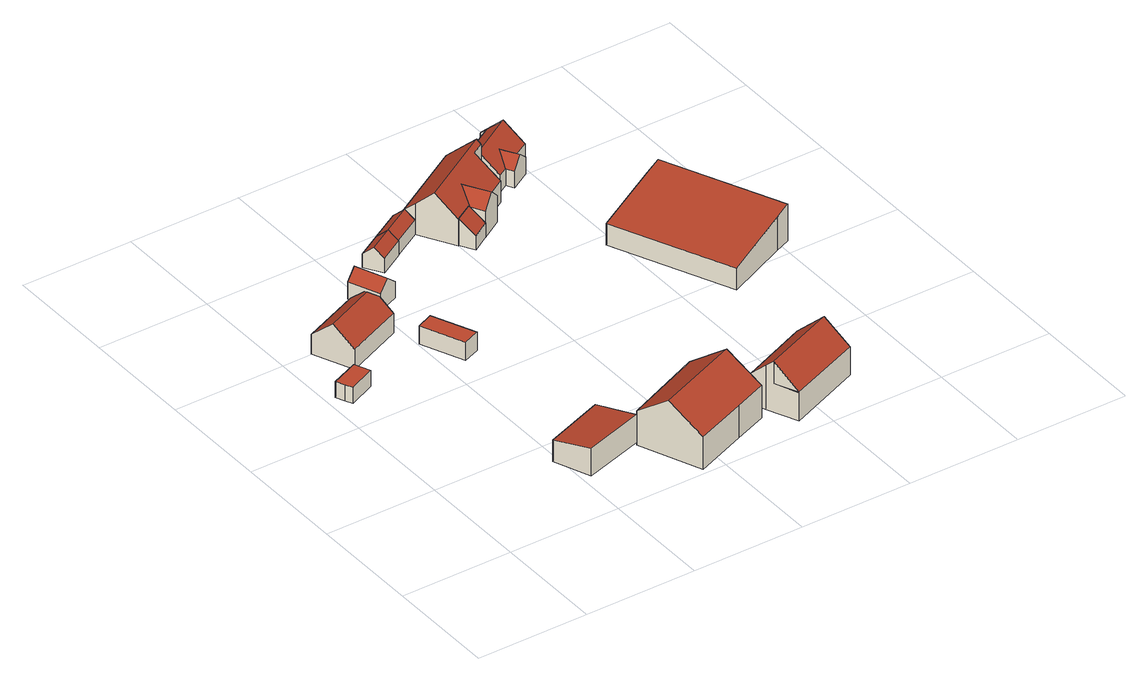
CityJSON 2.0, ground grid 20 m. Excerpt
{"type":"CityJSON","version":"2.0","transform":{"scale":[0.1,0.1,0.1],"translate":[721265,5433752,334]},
"CityObjects":{
"building1":{"type":"Building","attributes":{"Gemeindeschluessel":"09375181","HoeheDach":"339.000","HoeheGrund":"335.990","Methode":"2000","NiedrigsteTraufeDesGebaeudes":"339.000","Geometrietyp2DReferenz":"3000","measuredHeight":3.01,"function":"51009_1610","roofType":"1000"},"geometry":[{"type":"Solid","lod":"2","boundaries":[[[[0,1,2,3,4]],[[0,5,6,1]],[[7,8,9,6,5]],[[3,8,7,4]],[[1,6,9,2]],[[4,7,5,0]],[[2,9,8,3]]]],"semantics":{"surfaces":[{"type":"GroundSurface","Flaeche":"16.414","Z_MAX":"0.000","Z_MAX_ASL":"335.990","Z_MIN":"0.000","Z_MIN_ASL":"335.990"},{"type":"WallSurface","Flaeche":"15.952","Z_MAX":"3.010","Z_MAX_ASL":"339.000","Z_MIN":"0.000","Z_MIN_ASL":"335.990"},{"type":"RoofSurface","Dachneigung":"90.000","Dachorientierung":"-1.000","Flaeche":"16.414","Z_MAX":"3.010","Z_MAX_ASL":"339.000","Z_MIN":"3.010","Z_MIN_ASL":"339.000"},{"type":"WallSurface","Flaeche":"4.026","Z_MAX":"3.010","Z_MAX_ASL":"339.000","Z_MIN":"0.000","Z_MIN_ASL":"335.990"},{"type":"WallSurface","Flaeche":"9.340","Z_MAX":"3.010","Z_MAX_ASL":"339.000","Z_MIN":"0.000","Z_MIN_ASL":"335.990"},{"type":"WallSurface","Flaeche":"5.348","Z_MAX":"3.010","Z_MAX_ASL":"339.000","Z_MIN":"0.000","Z_MIN_ASL":"335.990"},{"type":"WallSurface","Flaeche":"15.801","Z_MAX":"3.010","Z_MAX_ASL":"339.000","Z_MIN":"0.000","Z_MIN_ASL":"335.990"}],"values":[[0,1,2,3,4,5,6]]}}]},
"building2":{"type":"Building","attributes":{"Gemeindeschluessel":"09375181","HoeheDach":"343.220","HoeheGrund":"336.170","Methode":"2000","NiedrigsteTraufeDesGebaeudes":"339.830","Geometrietyp2DReferenz":"3000","measuredHeight":7.05,"function":"31001_2000","roofType":"3300","storeysAboveGround":1},"geometry":[{"type":"Solid","lod":"2","boundaries":[[[[10,11,12,13]],[[13,12,14,15,16,17]],[[17,16,18,19,20]],[[16,15,18]],[[10,20,19,21,11]],[[21,19,18,15,14]],[[21,14,12,11]],[[17,20,10,13]]]],"semantics":{"surfaces":[{"type":"GroundSurface","Flaeche":"86.440","Z_MAX":"0.000","Z_MAX_ASL":"336.170","Z_MIN":"0.000","Z_MIN_ASL":"336.170"},{"type":"WallSurface","Flaeche":"39.661","Z_MAX":"5.874","Z_MAX_ASL":"342.044","Z_MIN":"0.000","Z_MIN_ASL":"336.170"},{"type":"RoofSurface","Dachneigung":"48.670","Dachorientierung":"156.811","Flaeche":"56.347","Z_MAX":"7.050","Z_MAX_ASL":"343.220","Z_MIN":"3.660","Z_MIN_ASL":"339.830"},{"type":"RoofSurface","Dachneigung":"48.971","Dachorientierung":"67.085","Flaeche":"2.397","Z_MAX":"7.050","Z_MAX_ASL":"343.220","Z_MIN":"5.874","Z_MIN_ASL":"342.044"},{"type":"WallSurface","Flaeche":"41.138","Z_MAX":"7.050","Z_MAX_ASL":"343.220","Z_MIN":"0.000","Z_MIN_ASL":"336.170"},{"type":"RoofSurface","Dachneigung":"48.678","Dachorientierung":"336.807","Flaeche":"56.353","Z_MAX":"7.050","Z_MAX_ASL":"343.220","Z_MIN":"3.674","Z_MIN_ASL":"339.844"},{"type":"WallSurface","Flaeche":"41.377","Z_MAX":"3.674","Z_MAX_ASL":"339.844","Z_MIN":"0.000","Z_MIN_ASL":"336.170"},{"type":"WallSurface","Flaeche":"41.271","Z_MAX":"3.682","Z_MAX_ASL":"339.852","Z_MIN":"0.000","Z_MIN_ASL":"336.170"}],"values":[[0,1,2,3,4,5,6,7]]}}]},
"building3":{"type":"Building","attributes":{"Gemeindeschluessel":"09375181","HoeheDach":"340.458","HoeheGrund":"335.290","Methode":"2000","NiedrigsteTraufeDesGebaeudes":"339.337","Geometrietyp2DReferenz":"3000","measuredHeight":5.17,"function":"31001_2000","roofType":"9999"},"geometry":[{"type":"Solid","lod":"2","boundaries":[[[[22,23,24,25]],[[26,22,25,27]],[[27,28,29,26]],[[23,29,28,24]],[[25,24,28,27]],[[23,22,26,29]]]],"semantics":{"surfaces":[{"type":"WallSurface","Flaeche":"57.100","Z_MAX":"5.168","Z_MAX_ASL":"340.458","Z_MIN":"0.000","Z_MIN_ASL":"335.290"},{"type":"GroundSurface","Flaeche":"82.417","Z_MAX":"0.000","Z_MAX_ASL":"335.290","Z_MIN":"0.000","Z_MIN_ASL":"335.290"},{"type":"WallSurface","Flaeche":"45.936","Z_MAX":"4.047","Z_MAX_ASL":"339.337","Z_MIN":"0.000","Z_MIN_ASL":"335.290"},{"type":"RoofSurface","Dachneigung":"81.714","Dachorientierung":"339.645","Flaeche":"83.286","Z_MAX":"5.168","Z_MAX_ASL":"340.458","Z_MIN":"4.047","Z_MIN_ASL":"339.337"},{"type":"WallSurface","Flaeche":"31.673","Z_MAX":"5.060","Z_MAX_ASL":"340.350","Z_MIN":"0.000","Z_MIN_ASL":"335.290"},{"type":"WallSurface","Flaeche":"35.473","Z_MAX":"5.168","Z_MAX_ASL":"340.458","Z_MIN":"0.000","Z_MIN_ASL":"335.290"}],"values":[[0,1,2,3,4,5]]}}]},
"building4":{"type":"Building","attributes":{"Gemeindeschluessel":"09375181","HoeheDach":"339.300","HoeheGrund":"335.947","Methode":"2000","NiedrigsteTraufeDesGebaeudes":"339.300","Geometrietyp2DReferenz":"3000","measuredHeight":3.35,"function":"31001_2000","roofType":"1000","storeysAboveGround":1},"geometry":[{"type":"Solid","lod":"2","boundaries":[[[[30,31,32,33]],[[33,34,35,30]],[[35,36,31,30]],[[34,37,36,35]],[[31,36,37,32]],[[33,32,37,34]]]],"semantics":{"surfaces":[{"type":"WallSurface","Flaeche":"27.941","Z_MAX":"3.353","Z_MAX_ASL":"339.300","Z_MIN":"0.003","Z_MIN_ASL":"335.950"},{"type":"GroundSurface","Flaeche":"26.803","Z_MAX":"0.003","Z_MAX_ASL":"335.950","Z_MIN":"0.003","Z_MIN_ASL":"335.950"},{"type":"WallSurface","Flaeche":"10.790","Z_MAX":"3.353","Z_MAX_ASL":"339.300","Z_MIN":"0.003","Z_MIN_ASL":"335.950"},{"type":"WallSurface","Flaeche":"27.835","Z_MAX":"3.353","Z_MAX_ASL":"339.300","Z_MIN":"0.003","Z_MIN_ASL":"335.950"},{"type":"RoofSurface","Dachneigung":"90.000","Dachorientierung":"-1.000","Flaeche":"26.803","Z_MAX":"3.353","Z_MAX_ASL":"339.300","Z_MIN":"3.353","Z_MIN_ASL":"339.300"},{"type":"WallSurface","Flaeche":"10.782","Z_MAX":"3.353","Z_MAX_ASL":"339.300","Z_MIN":"0.003","Z_MIN_ASL":"335.950"}],"values":[[0,1,2,3,4,5]]}}]},
"building5":{"type":"Building","attributes":{"Gemeindeschluessel":"09375181","HoeheDach":"341.041","HoeheGrund":"336.100","Methode":"1000","NiedrigsteTraufeDesGebaeudes":"339.242","Geometrietyp2DReferenz":"3000","measuredHeight":4.94,"function":"31001_2000","roofType":"3100"},"geometry":[{"type":"Solid","lod":"2","boundaries":[[[[38,39,40,41,42]],[[43,44,40,39]],[[45,46,44,43,47]],[[44,46,41,40]],[[47,43,39,38]],[[42,41,46,45]],[[38,42,45,47]]]],"semantics":{"surfaces":[{"type":"WallSurface","Flaeche":"16.124","Z_MAX":"4.941","Z_MAX_ASL":"341.041","Z_MIN":"0.000","Z_MIN_ASL":"336.100"},{"type":"RoofSurface","Dachneigung":"48.057","Dachorientierung":"247.198","Flaeche":"16.078","Z_MAX":"4.941","Z_MAX_ASL":"341.041","Z_MIN":"3.147","Z_MIN_ASL":"339.247"},{"type":"WallSurface","Flaeche":"16.162","Z_MAX":"4.941","Z_MAX_ASL":"341.041","Z_MIN":"0.000","Z_MIN_ASL":"336.100"},{"type":"RoofSurface","Dachneigung":"48.054","Dachorientierung":"67.203","Flaeche":"16.060","Z_MAX":"4.941","Z_MAX_ASL":"341.041","Z_MIN":"3.142","Z_MIN_ASL":"339.242"},{"type":"WallSurface","Flaeche":"18.854","Z_MAX":"3.147","Z_MAX_ASL":"339.247","Z_MIN":"0.000","Z_MIN_ASL":"336.100"},{"type":"WallSurface","Flaeche":"18.842","Z_MAX":"3.154","Z_MAX_ASL":"339.254","Z_MIN":"0.000","Z_MIN_ASL":"336.100"},{"type":"GroundSurface","Flaeche":"23.903","Z_MAX":"0.000","Z_MAX_ASL":"336.100","Z_MIN":"0.000","Z_MIN_ASL":"336.100"}],"values":[[0,1,2,3,4,5,6]]}}]},
"building6":{"type":"Building","attributes":{"Gemeindeschluessel":"09375181","HoeheDach":"345.360","HoeheGrund":"334.880","Methode":"2000","NiedrigsteTraufeDesGebaeudes":"340.760","Geometrietyp2DReferenz":"3000","measuredHeight":10.48,"function":"31001_1000","roofType":"3100"},"address":[{"Country":"Germany","Locality":"Pettendorf","ThoroughfareName":"Naabstraße 36"}],"geometry":[{"type":"Solid","lod":"2","boundaries":[[[[48,49,50,51,52]],[[53,54,50,49]],[[55,48,52,56]],[[57,58,54,53]],[[51,59,56,52]],[[55,56,59,58,57]],[[57,53,49,48,55]],[[54,58,59,51,50]]]],"semantics":{"surfaces":[{"type":"GroundSurface","Flaeche":"197.744","Z_MAX":"0.000","Z_MAX_ASL":"334.880","Z_MIN":"0.000","Z_MIN_ASL":"334.880"},{"type":"WallSurface","Flaeche":"96.781","Z_MAX":"6.341","Z_MAX_ASL":"341.221","Z_MIN":"0.000","Z_MIN_ASL":"334.880"},{"type":"WallSurface","Flaeche":"59.751","Z_MAX":"6.036","Z_MAX_ASL":"340.916","Z_MIN":"0.000","Z_MIN_ASL":"334.880"},{"type":"RoofSurface","Dachneigung":"54.440","Dachorientierung":"338.207","Flaeche":"119.768","Z_MAX":"10.480","Z_MAX_ASL":"345.360","Z_MIN":"5.880","Z_MIN_ASL":"340.760"},{"type":"WallSurface","Flaeche":"38.236","Z_MAX":"6.036","Z_MAX_ASL":"340.916","Z_MIN":"0.000","Z_MIN_ASL":"334.880"},{"type":"RoofSurface","Dachneigung":"54.437","Dachorientierung":"158.207","Flaeche":"123.311","Z_MAX":"10.480","Z_MAX_ASL":"345.360","Z_MIN":"6.035","Z_MIN_ASL":"340.915"},{"type":"WallSurface","Flaeche":"100.031","Z_MAX":"10.480","Z_MAX_ASL":"345.360","Z_MIN":"0.000","Z_MIN_ASL":"334.880"},{"type":"WallSurface","Flaeche":"104.064","Z_MAX":"10.480","Z_MAX_ASL":"345.360","Z_MIN":"0.000","Z_MIN_ASL":"334.880"}],"values":[[0,1,2,3,4,5,6,7]]}}]},
"building7":{"type":"Building","attributes":{"Gemeindeschluessel":"09375181","HoeheDach":"340.260","HoeheGrund":"335.980","Methode":"2000","NiedrigsteTraufeDesGebaeudes":"338.472","Geometrietyp2DReferenz":"3000","measuredHeight":4.28,"function":"31001_2000","roofType":"3100"},"geometry":[{"type":"Solid","lod":"2","boundaries":[[[[60,61,62,63]],[[64,65,66,67]],[[68,65,64,69]],[[69,64,67,61,60]],[[67,66,62,61]],[[63,68,69,60]],[[63,62,66,65,68]]]],"semantics":{"surfaces":[{"type":"WallSurface","Flaeche":"12.455","Z_MAX":"2.496","Z_MAX_ASL":"338.476","Z_MIN":"0.000","Z_MIN_ASL":"335.980"},{"type":"RoofSurface","Dachneigung":"48.127","Dachorientierung":"150.000","Flaeche":"11.772","Z_MAX":"4.280","Z_MAX_ASL":"340.260","Z_MIN":"2.710","Z_MIN_ASL":"338.690"},{"type":"WallSurface","Flaeche":"13.572","Z_MAX":"2.710","Z_MAX_ASL":"338.690","Z_MIN":"0.000","Z_MIN_ASL":"335.980"},{"type":"WallSurface","Flaeche":"12.879","Z_MAX":"4.280","Z_MAX_ASL":"340.260","Z_MIN":"0.000","Z_MIN_ASL":"335.980"},{"type":"RoofSurface","Dachneigung":"48.137","Dachorientierung":"330.001","Flaeche":"13.376","Z_MAX":"4.280","Z_MAX_ASL":"340.260","Z_MIN":"2.492","Z_MIN_ASL":"338.472"},{"type":"GroundSurface","Flaeche":"18.726","Z_MAX":"0.000","Z_MAX_ASL":"335.980","Z_MIN":"0.000","Z_MIN_ASL":"335.980"},{"type":"WallSurface","Flaeche":"12.869","Z_MAX":"4.280","Z_MAX_ASL":"340.260","Z_MIN":"0.000","Z_MIN_ASL":"335.980"}],"values":[[0,1,2,3,4,5,6]]}}]},
"building8":{"type":"Building","attributes":{"Gemeindeschluessel":"09375181","HoeheDach":"340.260","HoeheGrund":"336.120","Methode":"2000","NiedrigsteTraufeDesGebaeudes":"338.474","Geometrietyp2DReferenz":"3000","measuredHeight":4.14,"function":"51009_1610","roofType":"3100"},"geometry":[{"type":"Solid","lod":"2","boundaries":[[[[70,71,72,73]],[[72,71,74,66]],[[66,74,75,76,77,62]],[[73,72,66,62,78]],[[79,75,74,71,70]],[[79,70,73,78,80,81]],[[78,62,77,80]],[[81,76,75,79]],[[80,77,76,81]]]],"semantics":{"surfaces":[{"type":"WallSurface","Flaeche":"15.847","Z_MAX":"2.645","Z_MAX_ASL":"338.765","Z_MIN":"0.000","Z_MIN_ASL":"336.120"},{"type":"RoofSurface","Dachneigung":"48.759","Dachorientierung":"149.989","Flaeche":"13.550","Z_MAX":"4.140","Z_MAX_ASL":"340.260","Z_MIN":"2.645","Z_MIN_ASL":"338.765"},{"type":"RoofSurface","Dachneigung":"48.752","Dachorientierung":"329.994","Flaeche":"16.759","Z_MAX":"4.140","Z_MAX_ASL":"340.260","Z_MIN":"2.354","Z_MIN_ASL":"338.474"},{"type":"WallSurface","Flaeche":"12.402","Z_MAX":"4.140","Z_MAX_ASL":"340.260","Z_MIN":"0.000","Z_MIN_ASL":"336.120"},{"type":"WallSurface","Flaeche":"6.856","Z_MAX":"4.140","Z_MAX_ASL":"340.260","Z_MIN":"0.000","Z_MIN_ASL":"336.120"},{"type":"GroundSurface","Flaeche":"22.791","Z_MAX":"0.000","Z_MAX_ASL":"336.120","Z_MIN":"0.000","Z_MIN_ASL":"336.120"},{"type":"WallSurface","Flaeche":"14.663","Z_MAX":"2.354","Z_MAX_ASL":"338.474","Z_MIN":"0.000","Z_MIN_ASL":"336.120"},{"type":"WallSurface","Flaeche":"1.013","Z_MAX":"3.908","Z_MAX_ASL":"340.028","Z_MIN":"0.000","Z_MIN_ASL":"336.120"},{"type":"WallSurface","Flaeche":"5.549","Z_MAX":"3.908","Z_MAX_ASL":"340.028","Z_MIN":"0.000","Z_MIN_ASL":"336.120"}],"values":[[0,1,2,3,4,5,6,7,8]]}}]},
"building9":{"type":"Building","attributes":{"Gemeindeschluessel":"09375181","HoeheDach":"341.208","HoeheGrund":"336.180","Methode":"2000","NiedrigsteTraufeDesGebaeudes":"338.754","Geometrietyp2DReferenz":"3000","measuredHeight":5.03,"function":"51009_1610","roofType":"2100"},"geometry":[{"type":"Solid","lod":"2","boundaries":[[[[82,83,84,85]],[[86,83,82,87]],[[88,89,86,87]],[[87,82,85,88]],[[89,84,83,86]],[[88,85,84,89]]]],"semantics":{"surfaces":[{"type":"RoofSurface","Dachneigung":"48.510","Dachorientierung":"149.089","Flaeche":"13.739","Z_MAX":"5.028","Z_MAX_ASL":"341.208","Z_MIN":"2.574","Z_MIN_ASL":"338.754"},{"type":"WallSurface","Flaeche":"9.570","Z_MAX":"2.574","Z_MAX_ASL":"338.754","Z_MIN":"0.000","Z_MIN_ASL":"336.180"},{"type":"GroundSurface","Flaeche":"10.292","Z_MAX":"0.000","Z_MAX_ASL":"336.180","Z_MIN":"0.000","Z_MIN_ASL":"336.180"},{"type":"WallSurface","Flaeche":"10.547","Z_MAX":"5.028","Z_MAX_ASL":"341.208","Z_MIN":"0.000","Z_MIN_ASL":"336.180"},{"type":"WallSurface","Flaeche":"10.530","Z_MAX":"5.025","Z_MAX_ASL":"341.205","Z_MIN":"0.000","Z_MIN_ASL":"336.180"},{"type":"WallSurface","Flaeche":"18.620","Z_MAX":"5.028","Z_MAX_ASL":"341.208","Z_MIN":"0.000","Z_MIN_ASL":"336.180"}],"values":[[0,1,2,3,4,5]]}}]},
"building10":{"type":"Building","attributes":{"Gemeindeschluessel":"09375181","HoeheDach":"344.120","HoeheGrund":"334.790","Methode":"2000","NiedrigsteTraufeDesGebaeudes":"339.843","Geometrietyp2DReferenz":"3000","measuredHeight":9.33,"function":"31001_1000","roofType":"3100"},"address":[{"Country":"Germany","Locality":"Pettendorf","ThoroughfareName":"Naabstraße 34"}],"geometry":[{"type":"Solid","lod":"2","boundaries":[[[[90,91,92,93,94]],[[95,92,91,96]],[[97,95,96,98,99]],[[90,94,100,99,98]],[[97,99,100,101,102]],[[102,101,103]],[[101,100,94,93]],[[95,97,102,103,93,92]],[[101,93,103]],[[91,90,98,96]]]],"semantics":{"surfaces":[{"type":"RoofSurface","Dachneigung":"47.595","Dachorientierung":"337.881","Flaeche":"84.799","Z_MAX":"9.330","Z_MAX_ASL":"344.120","Z_MIN":"5.053","Z_MIN_ASL":"339.843"},{"type":"WallSurface","Flaeche":"19.065","Z_MAX":"8.070","Z_MAX_ASL":"342.860","Z_MIN":"0.000","Z_MIN_ASL":"334.790"},{"type":"GroundSurface","Flaeche":"126.824","Z_MAX":"0.000","Z_MAX_ASL":"334.790","Z_MIN":"0.000","Z_MIN_ASL":"334.790"},{"type":"WallSurface","Flaeche":"66.540","Z_MAX":"9.330","Z_MAX_ASL":"344.120","Z_MIN":"0.000","Z_MIN_ASL":"334.790"},{"type":"WallSurface","Flaeche":"74.536","Z_MAX":"5.216","Z_MAX_ASL":"340.006","Z_MIN":"0.000","Z_MIN_ASL":"334.790"},{"type":"RoofSurface","Dachneigung":"90.000","Dachorientierung":"-1.000","Flaeche":"0.248","Z_MAX":"5.170","Z_MAX_ASL":"339.960","Z_MIN":"5.170","Z_MIN_ASL":"339.960"},{"type":"RoofSurface","Dachneigung":"47.594","Dachorientierung":"157.875","Flaeche":"86.624","Z_MAX":"9.330","Z_MAX_ASL":"344.120","Z_MIN":"5.216","Z_MIN_ASL":"340.006"},{"type":"WallSurface","Flaeche":"35.325","Z_MAX":"9.330","Z_MAX_ASL":"344.120","Z_MIN":"0.000","Z_MIN_ASL":"334.790"},{"type":"WallSurface","Flaeche":"9.491","Z_MAX":"9.330","Z_MAX_ASL":"344.120","Z_MIN":"5.170","Z_MIN_ASL":"339.960"},{"type":"WallSurface","Flaeche":"73.686","Z_MAX":"5.506","Z_MAX_ASL":"340.296","Z_MIN":"0.000","Z_MIN_ASL":"334.790"}],"values":[[0,1,2,3,4,5,6,7,8,9]]}}]},
"building11":{"type":"Building","attributes":{"Gemeindeschluessel":"09375181","HoeheDach":"344.770","HoeheGrund":"336.050","Methode":"2000","NiedrigsteTraufeDesGebaeudes":"339.190","Geometrietyp2DReferenz":"3000","measuredHeight":8.72,"function":"31001_1000","roofType":"3100"},"address":[{"Country":"Germany","Locality":"Pettendorf","ThoroughfareName":"Greifenbergstraße 6"}],"geometry":[{"type":"Solid","lod":"2","boundaries":[[[[104,105,106,107,108]],[[70,109,110,79]],[[111,112,113,114]],[[115,116,117,118,119,120]],[[121,122,123,124]],[[125,114,113,126,127]],[[128,125,127,129,130]],[[131,132,133,134]],[[135,123,122,136,137]],[[130,129,138,107,106]],[[123,135,139,140,141,142,119,118,143,124]],[[138,133,108,107]],[[136,144,145,146,137]],[[131,134,120,147]],[[130,106,105,128]],[[148,81,149,150]],[[151,152,112,111]],[[133,138,129,127,126,115,120,134]],[[128,105,104,132,131,147,153,154,155,144,136,122,121,70,79,81,148,156,151,111,114,125]],[[146,145,157,140,139]],[[153,142,141,154]],[[115,126,113,112,152,116]],[[70,121,124,143,109]],[[133,132,104,108]],[[147,120,119,142,153]],[[145,144,155,157]],[[146,139,135,137]],[[148,150,117,116,156]],[[155,154,141,140,157]],[[79,110,149,81]],[[118,117,150,149,110,109,143]],[[151,156,116,152]]]],"semantics":{"surfaces":[{"type":"WallSurface","Flaeche":"16.284","Z_MAX":"4.990","Z_MAX_ASL":"341.040","Z_MIN":"0.000","Z_MIN_ASL":"336.050"},{"type":"WallSurface","Flaeche":"9.660","Z_MAX":"5.794","Z_MAX_ASL":"341.844","Z_MIN":"0.000","Z_MIN_ASL":"336.050"},{"type":"WallSurface","Flaeche":"0.859","Z_MAX":"3.140","Z_MAX_ASL":"339.190","Z_MIN":"0.000","Z_MIN_ASL":"336.050"},{"type":"WallSurface","Flaeche":"7.747","Z_MAX":"8.720","Z_MAX_ASL":"344.770","Z_MIN":"4.009","Z_MIN_ASL":"340.059"},{"type":"WallSurface","Flaeche":"18.668","Z_MAX":"5.049","Z_MAX_ASL":"341.099","Z_MIN":"0.000","Z_MIN_ASL":"336.050"},{"type":"WallSurface","Flaeche":"35.310","Z_MAX":"6.430","Z_MAX_ASL":"342.480","Z_MIN":"0.000","Z_MIN_ASL":"336.050"},{"type":"WallSurface","Flaeche":"10.434","Z_MAX":"3.211","Z_MAX_ASL":"339.261","Z_MIN":"0.000","Z_MIN_ASL":"336.050"},{"type":"WallSurface","Flaeche":"6.203","Z_MAX":"3.197","Z_MAX_ASL":"339.247","Z_MIN":"0.000","Z_MIN_ASL":"336.050"},{"type":"WallSurface","Flaeche":"13.696","Z_MAX":"5.049","Z_MAX_ASL":"341.099","Z_MIN":"0.000","Z_MIN_ASL":"336.050"},{"type":"RoofSurface","Dachneigung":"47.884","Dachorientierung":"59.157","Flaeche":"6.713","Z_MAX":"4.990","Z_MAX_ASL":"341.040","Z_MIN":"3.178","Z_MIN_ASL":"339.228"},{"type":"RoofSurface","Dachneigung":"47.782","Dachorientierung":"149.339","Flaeche":"73.870","Z_MAX":"8.720","Z_MAX_ASL":"344.770","Z_MIN":"4.019","Z_MIN_ASL":"340.069"},{"type":"RoofSurface","Dachneigung":"47.885","Dachorientierung":"239.142","Flaeche":"6.803","Z_MAX":"4.990","Z_MAX_ASL":"341.040","Z_MIN":"3.161","Z_MIN_ASL":"339.211"},{"type":"WallSurface","Flaeche":"26.368","Z_MAX":"7.080","Z_MAX_ASL":"343.130","Z_MIN":"0.000","Z_MIN_ASL":"336.050"},{"type":"WallSurface","Flaeche":"15.025","Z_MAX":"6.076","Z_MAX_ASL":"342.126","Z_MIN":"0.000","Z_MIN_ASL":"336.050"},{"type":"WallSurface","Flaeche":"4.818","Z_MAX":"3.219","Z_MAX_ASL":"339.269","Z_MIN":"0.000","Z_MIN_ASL":"336.050"},{"type":"WallSurface","Flaeche":"62.199","Z_MAX":"4.009","Z_MAX_ASL":"340.059","Z_MIN":"0.000","Z_MIN_ASL":"336.050"},{"type":"WallSurface","Flaeche":"3.577","Z_MAX":"4.027","Z_MAX_ASL":"340.077","Z_MIN":"0.000","Z_MIN_ASL":"336.050"},{"type":"RoofSurface","Dachneigung":"48.383","Dachorientierung":"149.322","Flaeche":"39.568","Z_MAX":"6.430","Z_MAX_ASL":"342.480","Z_MIN":"3.168","Z_MIN_ASL":"339.218"},{"type":"GroundSurface","Flaeche":"218.053","Z_MAX":"0.000","Z_MAX_ASL":"336.050","Z_MIN":"0.000","Z_MIN_ASL":"336.050"},{"type":"RoofSurface","Dachneigung":"46.245","Dachorientierung":"59.145","Flaeche":"12.298","Z_MAX":"7.080","Z_MAX_ASL":"343.130","Z_MIN":"4.019","Z_MIN_ASL":"340.069"},{"type":"WallSurface","Flaeche":"26.688","Z_MAX":"8.037","Z_MAX_ASL":"344.087","Z_MIN":"0.000","Z_MIN_ASL":"336.050"},{"type":"RoofSurface","Dachneigung":"48.381","Dachorientierung":"329.326","Flaeche":"33.239","Z_MAX":"6.430","Z_MAX_ASL":"342.480","Z_MIN":"3.140","Z_MIN_ASL":"339.190"},{"type":"WallSurface","Flaeche":"51.314","Z_MAX":"8.720","Z_MAX_ASL":"344.770","Z_MIN":"0.000","Z_MIN_ASL":"336.050"},{"type":"WallSurface","Flaeche":"4.747","Z_MAX":"3.193","Z_MAX_ASL":"339.243","Z_MIN":"0.000","Z_MIN_ASL":"336.050"},{"type":"WallSurface","Flaeche":"19.738","Z_MAX":"8.038","Z_MAX_ASL":"344.088","Z_MIN":"0.000","Z_MIN_ASL":"336.050"},{"type":"WallSurface","Flaeche":"8.169","Z_MAX":"5.032","Z_MAX_ASL":"341.082","Z_MIN":"0.000","Z_MIN_ASL":"336.050"},{"type":"RoofSurface","Dachneigung":"46.248","Dachorientierung":"239.137","Flaeche":"11.841","Z_MAX":"7.080","Z_MAX_ASL":"343.130","Z_MIN":"4.939","Z_MIN_ASL":"340.989"},{"type":"WallSurface","Flaeche":"14.926","Z_MAX":"6.568","Z_MAX_ASL":"342.618","Z_MIN":"0.000","Z_MIN_ASL":"336.050"},{"type":"WallSurface","Flaeche":"20.273","Z_MAX":"5.024","Z_MAX_ASL":"341.074","Z_MIN":"0.000","Z_MIN_ASL":"336.050"},{"type":"WallSurface","Flaeche":"1.039","Z_MAX":"4.009","Z_MAX_ASL":"340.059","Z_MIN":"0.000","Z_MIN_ASL":"336.050"},{"type":"RoofSurface","Dachneigung":"47.782","Dachorientierung":"329.337","Flaeche":"109.983","Z_MAX":"8.720","Z_MAX_ASL":"344.770","Z_MIN":"4.005","Z_MIN_ASL":"340.055"},{"type":"WallSurface","Flaeche":"34.771","Z_MAX":"4.027","Z_MAX_ASL":"340.077","Z_MIN":"0.000","Z_MIN_ASL":"336.050"}],"values":[[0,1,2,3,4,5,6,7,8,9,10,11,12,13,14,15,16,17,18,19,20,21,22,23,24,25,26,27,28,29,30,31]]}}]},
"building12":{"type":"Building","attributes":{"Gemeindeschluessel":"09375181","HoeheDach":"342.291","HoeheGrund":"335.468","Methode":"2000","NiedrigsteTraufeDesGebaeudes":"339.509","Geometrietyp2DReferenz":"3000","measuredHeight":6.82,"function":"31001_2000","roofType":"2100","storeysAboveGround":1},"geometry":[{"type":"Solid","lod":"2","boundaries":[[[[158,159,160,161,162,163]],[[164,163,162,165]],[[166,158,163,164]],[[167,159,158,166]],[[168,160,159,167]],[[165,162,161,169]],[[169,161,160,168]],[[164,165,169,168,167,166]]]],"semantics":{"surfaces":[{"type":"RoofSurface","Dachneigung":"79.528","Dachorientierung":"246.217","Flaeche":"352.534","Z_MAX":"6.823","Z_MAX_ASL":"342.291","Z_MIN":"4.041","Z_MIN_ASL":"339.509"},{"type":"WallSurface","Flaeche":"62.055","Z_MAX":"6.267","Z_MAX_ASL":"341.735","Z_MIN":"0.002","Z_MIN_ASL":"335.470"},{"type":"WallSurface","Flaeche":"93.049","Z_MAX":"4.041","Z_MAX_ASL":"339.509","Z_MIN":"0.002","Z_MIN_ASL":"335.470"},{"type":"WallSurface","Flaeche":"19.658","Z_MAX":"6.823","Z_MAX_ASL":"342.291","Z_MIN":"0.002","Z_MIN_ASL":"335.470"},{"type":"WallSurface","Flaeche":"157.125","Z_MAX":"6.823","Z_MAX_ASL":"342.291","Z_MIN":"0.002","Z_MIN_ASL":"335.470"},{"type":"GroundSurface","Flaeche":"346.662","Z_MAX":"0.002","Z_MAX_ASL":"335.470","Z_MIN":"0.002","Z_MIN_ASL":"335.470"}],"values":[[0,1,2,1,3,3,4,5]]}}]}
},
"vertices":[
[8,472,20],[57,493,20],[69,465,20],[21,444,20],[15,456,20],[8,472,50],[57,493,50],[15,456,50],[21,444,50],[69,465,50],
[73,514,22],[43,585,22],[147,629,22],[177,558,22],[147,629,58],[156,606,80],[167,581,80],[177,558,58],[149,588,92],[58,549,92],[73,514,59],[43,585,58],
[319,120,13],[319,120,65],[212,88,64],[212,88,13],[293,192,13],[187,153,13],[187,153,53],[293,192,53],
[227,439,19],[227,439,53],[194,515,53],[194,515,19],[223,528,19],[256,451,19],[256,451,53],[223,528,53],
[172,673,21],[172,673,52],[190,681,70],[208,688,53],[208,688,21],[195,618,52],[213,625,70],[232,633,21],[232,633,52],[195,618,21],
[364,9,9],[319,120,9],[463,184,9],[515,69,9],[456,45,9],[319,120,72],[463,184,68],[364,9,69],[456,45,69],[341,66,114],[490,126,114],[515,69,69],
[239,729,20],[239,729,45],[282,754,45],[282,754,20],[258,697,47],[302,722,47],[293,737,63],[249,712,63],[302,722,20],[258,697,20],
[353,752,21],[353,752,48],[302,722,48],[302,722,21],[344,766,63],[343,769,60],[345,770,60],[336,785,45],[282,754,21],[343,769,21],[336,785,21],[345,770,21],
[405,665,48],[436,684,48],[422,708,72],[390,689,72],[436,684,22],[405,665,22],[390,689,22],[422,708,22],
[651,168,58],[524,111,63],[534,85,89],[540,73,101],[671,126,101],[534,85,8],[524,111,8],[558,31,8],[651,168,8],[691,85,8],[691,85,60],[559,32,60],[558,31,60],[540,73,60],
[547,765,21],[582,786,21],[582,786,53],[565,776,70],[547,765,52],[353,752,78],[343,769,61],[562,877,21],[562,877,52],[565,879,52],[565,879,21],[505,800,85],[493,825,61],[493,825,86],[503,803,108],[507,796,101],[507,796,81],[390,689,21],[422,708,21],[422,708,71],[390,689,71],[602,815,21],[584,847,85],[602,815,52],[574,799,21],[574,799,52],[574,799,53],[523,769,21],[540,778,21],[540,778,52],[523,769,52],[423,707,70],[436,684,21],[436,684,70],[547,806,70],[430,739,91],[475,726,61],[508,746,61],[485,784,101],[370,724,108],[474,707,21],[474,707,71],[456,696,91],[507,796,21],[479,849,21],[345,770,61],[479,849,61],[568,869,21],[568,869,61],[485,784,21],[508,746,21],[466,721,21],[493,825,21],[466,721,71],
[673,359,55],[783,408,77],[811,420,83],[718,630,83],[690,618,77],[580,570,55],[580,570,15],[690,618,15],[673,359,15],[783,408,15],[811,420,15],[718,630,15]
]}
